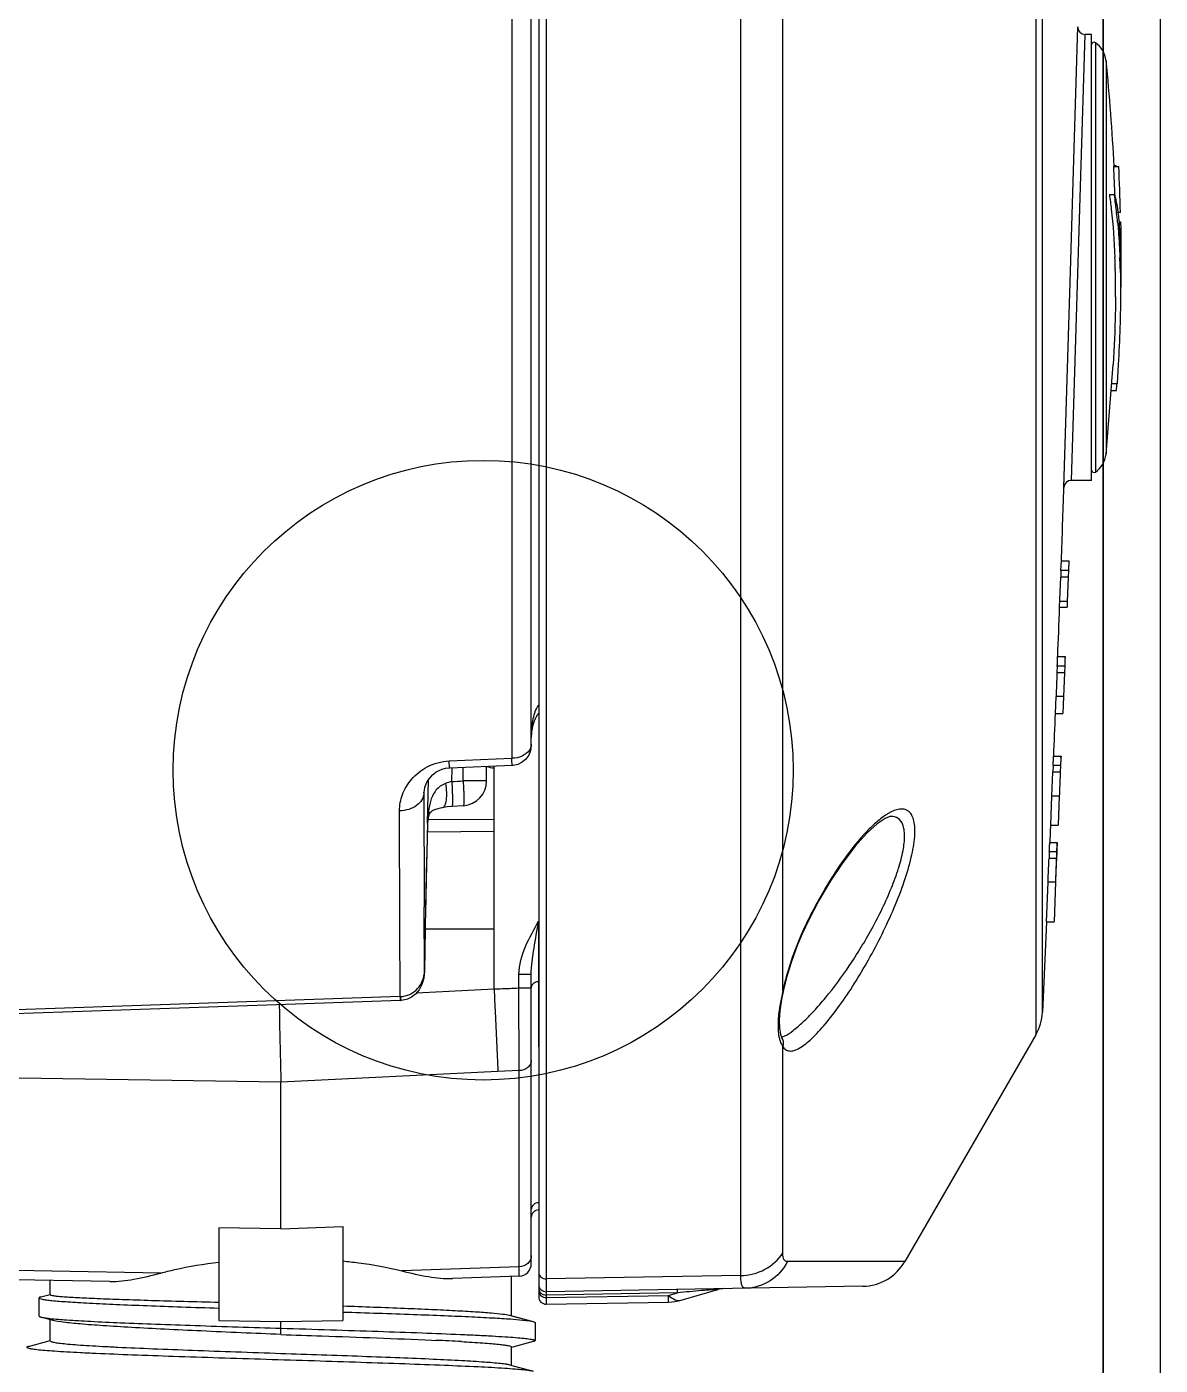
# Model space of a CAD drawing. Header units: millimetres. Extents: x -95754 to 177808, y 34455 to 150605.
# Drawn here: x 174733.6 to 174779.3, y 139506.1 to 139560.1 of the extents above; entities that cross this region are included whole.
import ezdxf

# ---------------------------------------------------------------- set-up
doc = ezdxf.new("R2010")
doc.units = ezdxf.units.MM
doc.header["$LTSCALE"] = 300
doc.layers.add('A-ETC-기계', color=253, linetype='Continuous')

# ---------------------------------------------------------------- blocks, each defined once
blk = doc.blocks.new('A$Cefb55bcc')
at = {"color": 8, "linetype": 'ByBlock', "ltscale": 3}
for p, q in [((617.618, -125.345), (617.618, -975.35)), ((619.918, -125.345), (619.918, -975.35)), ((617.618, -175.702), (617.618, -924.993)), ((614.905, -571.772), (614.905, -635.734)), ((615.171, -634.828), (615.171, -571.661)), ((604.697, -633.983), (604.697, -576.035)), ((594.556, -624.071), (594.556, -576.571)), ((594.856, -576.603), (594.856, -646.304)), ((603.001, -645.451), (603.001, -576.296)), ((593.77, -576.775), (593.77, -624.583)), ((595.161, -576.842), (595.161, -646.104)), ((616.337, -613.372), (616.893, -595.38)), ((616.34, -603.556), (616.593, -595.072)), ((617.147, -595.38), (616.893, -595.38)), ((617.147, -613.372), (617.147, -595.38)), ((617.303, -595.716), (617.303, -613.036)), ((617.735, -596.44), (617.735, -612.312)), ((618.048, -600.709), (618.248, -600.709)), ((618.054, -600.669), (618.128, -600.669)), ((617.868, -601.837), (618.069, -601.837)), ((618.118, -602.227), (618.121, -602.252)), ((618.12, -602.223), (618.123, -602.248)), ((618.171, -602.207), (618.145, -602.084)), ((618.159, -602.554), (618.161, -602.573)), ((618.159, -602.554), (618.161, -602.573)), ((618.225, -602.558), (618.314, -602.558)), ((618.199, -602.978), (618.201, -602.996)), ((618.201, -602.973), (618.203, -602.992)), ((618.266, -602.944), (618.311, -602.944)), ((618.271, -602.984), (618.27, -602.966)), ((618.27, -602.984), (618.334, -602.984)), ((616.311, -604.503), (616.34, -603.556)), ((616.037, -613.662), (616.311, -604.503)), ((618.106, -604.834), (618.107, -604.88)), ((617.735, -612.312), (618.025, -608.701)), ((618.225, -608.7), (618.178, -609.463)), ((617.978, -609.463), (618.178, -609.463)), ((617.949, -609.739), (618.15, -609.739)), ((617.147, -613.372), (616.337, -613.372)), ((615.916, -617.003), (615.931, -616.621)), ((615.931, -616.621), (616.231, -616.621)), ((616.231, -616.621), (616.216, -617.003)), ((616.23, -616.65), (616.231, -616.621)), ((615.916, -617.003), (615.906, -617.274)), ((616.216, -617.003), (615.916, -617.003)), ((616.216, -617.003), (616.206, -617.274)), ((615.862, -618.484), (615.906, -617.274)), ((616.206, -617.274), (615.906, -617.274)), ((616.206, -617.274), (616.17, -618.26)), ((616.172, -618.187), (616.162, -618.484)), ((615.862, -618.484), (616.162, -618.484)), ((616.17, -618.26), (615.87, -618.26)), ((615.767, -620.863), (615.756, -621.131)), ((616.067, -620.863), (615.767, -620.863)), ((615.783, -620.481), (616.083, -620.481)), ((616.067, -620.863), (616.056, -621.131)), ((616.081, -620.532), (616.083, -620.481)), ((616.056, -621.131), (615.756, -621.131)), ((616.056, -621.131), (616.019, -622.096)), ((615.694, -622.782), (615.718, -622.096)), ((616.019, -622.096), (615.718, -622.096)), ((616.019, -622.096), (615.994, -622.782)), ((615.694, -622.782), (615.994, -622.782)), ((594.556, -624.071), (594.532, -624.267)), ((591.244, -624.689), (593.77, -624.583)), ((615.617, -624.498), (615.918, -624.498)), ((615.916, -624.558), (615.918, -624.498)), ((593.79, -624.87), (591.268, -624.975)), ((591.353, -625.525), (591.362, -624.976)), ((591.81, -625.497), (591.81, -624.952)), ((592.757, -625.497), (592.757, -624.913)), ((593.057, -633.902), (593.057, -624.9)), ((615.549, -626.105), (615.588, -625.148)), ((615.6, -624.88), (615.588, -625.148)), ((615.888, -625.148), (615.588, -625.148)), ((615.9, -624.88), (615.6, -624.88)), ((615.9, -624.88), (615.888, -625.148)), ((590.376, -627.211), (590.407, -625.447)), ((592.757, -625.497), (591.81, -625.497)), ((590.228, -625.954), (590.227, -625.986)), ((590.227, -625.986), (590.227, -625.954)), ((615.508, -627.281), (615.549, -626.105)), ((615.85, -626.105), (615.549, -626.105)), ((615.85, -626.105), (615.808, -627.281)), ((591.82, -626.495), (591.359, -626.523)), ((590.376, -627.211), (590.376, -627.224)), ((590.376, -627.211), (590.376, -627.224)), ((590.388, -627.057), (593.057, -627.037)), ((590.388, -627.057), (593.057, -627.037)), ((609.057, -626.93), (609.056, -626.93)), ((615.508, -627.281), (615.808, -627.281)), ((590.366, -627.549), (593.057, -627.529)), ((590.366, -627.549), (593.057, -627.529)), ((615.446, -628.358), (615.434, -628.625)), ((615.746, -628.358), (615.446, -628.358)), ((615.465, -627.976), (615.765, -627.976)), ((615.713, -629.48), (615.764, -628.039)), ((615.746, -628.358), (615.734, -628.625)), ((615.764, -628.039), (615.765, -627.976)), ((615.734, -628.625), (615.434, -628.625)), ((615.338, -631.179), (615.394, -629.579)), ((615.694, -629.579), (615.394, -629.579)), ((615.694, -629.579), (615.638, -631.179)), ((590.252, -633.174), (590.239, -630.592)), ((590.297, -630.583), (590.252, -633.18)), ((590.297, -630.583), (590.297, -630.583)), ((594.854, -631.154), (594.854, -636.225)), ((615.338, -631.179), (615.171, -634.828)), ((615.338, -631.179), (615.638, -631.179)), ((590.282, -631.465), (593.057, -631.465)), ((605.461, -631.656), (605.458, -631.662)), ((605.461, -631.656), (605.458, -631.662)), ((590.252, -633.174), (590.252, -633.181)), ((594.058, -633.862), (594.059, -633.299)), ((594.556, -633.299), (594.059, -633.299)), ((594.556, -644.974), (594.556, -633.299)), ((593.057, -633.902), (589.925, -634.052)), ((594.074, -637.183), (594.056, -633.862)), ((594.46, -633.862), (594.058, -633.862)), ((594.556, -633.862), (594.46, -633.862)), ((589.272, -634.197), (571.748, -634.804)), ((589.311, -634.351), (589.277, -634.353)), ((589.388, -634.343), (589.31, -634.351)), ((604.731, -633.923), (604.731, -633.923)), ((604.677, -635.891), (604.676, -635.891)), ((614.905, -635.734), (609.624, -644.882)), ((604.697, -644.537), (604.697, -636.205)), ((584.46, -637.643), (571.557, -637.447)), ((593.214, -637.219), (584.46, -637.645)), ((584.46, -643.568), (584.46, -637.643)), ((594.074, -637.183), (593.214, -637.219)), ((594.074, -645.474), (594.074, -637.183)), ((581.961, -643.519), (581.961, -647.265)), ((584.46, -643.568), (581.961, -643.519)), ((584.46, -643.568), (586.959, -643.469)), ((586.959, -643.469), (586.959, -647.265)), ((579.616, -645.349), (565.24, -645.097)), ((594.074, -645.097), (589.335, -645.263)), ((609.624, -644.882), (604.891, -644.885)), ((606.693, -644.882), (604.891, -644.885)), ((608.409, -644.881), (606.693, -644.882)), ((609.624, -644.882), (608.409, -644.881)), ((577.563, -645.689), (565.26, -645.474)), ((575.162, -646.223), (575.162, -645.647)), ((594.074, -645.474), (591.382, -645.568)), ((593.758, -647.068), (593.758, -645.485)), ((594.074, -645.474), (594.074, -645.458)), ((603.001, -645.451), (595.161, -645.588)), ((574.78, -646.315), (574.742, -646.327)), ((574.78, -646.315), (575.16, -646.213)), ((607.927, -645.881), (595.161, -646.104)), ((595.161, -646.104), (595.161, -646.238)), ((600.455, -646.145), (595.161, -646.238)), ((595.161, -646.238), (595.161, -646.604)), ((595.161, -646.336), (600.091, -646.25)), ((600.091, -646.25), (600.455, -646.145)), ((600.455, -646.145), (600.455, -646.012)), ((600.607, -646.441), (602.083, -646.017)), ((574.707, -647.085), (574.707, -646.354)), ((595.161, -646.604), (600.091, -646.518)), ((595.161, -646.595), (595.161, -646.604)), ((575.163, -647.228), (574.778, -647.123)), ((575.282, -647.26), (574.778, -647.123)), ((575.163, -648.088), (575.163, -647.228)), ((581.961, -647.265), (584.46, -647.309)), ((584.46, -647.309), (586.959, -647.265)), ((584.46, -647.575), (584.46, -647.309)), ((593.683, -647.048), (594.639, -647.306)), ((593.763, -647.07), (594.639, -647.306)), ((594.708, -647.343), (594.708, -648.075)), ((584.46, -647.829), (584.46, -647.575)), ((574.281, -648.306), (575.158, -648.069)), ((590.549, -648.056), (590.714, -648.064)), ((593.758, -649.067), (593.758, -648.329)), ((594.639, -648.111), (593.763, -648.348)), ((593.683, -649.047), (594.639, -649.305))]:
    blk.add_line(p, q, dxfattribs=at)
at = {"color": 8, "linetype": 'ByBlock', "ltscale": 3, "elevation": 0}
blk.add_lwpolyline([(567.618, -945.35), (617.618, -945.35), (617.618, -155.345), (567.618, -155.345)], close=True, dxfattribs=at)
at = {"color": 8, "linetype": 'ByBlock', "ltscale": 3}
for points in [[(594.856, -622.761), (594.854, -622.764), (594.844, -622.777), (594.834, -622.789), (594.825, -622.803), (594.815, -622.816), (594.806, -622.83), (594.797, -622.844), (594.787, -622.858), (594.778, -622.873), (594.769, -622.888), (594.761, -622.903), (594.752, -622.919), (594.743, -622.935), (594.735, -622.951), (594.726, -622.968), (594.718, -622.985), (594.71, -623.002), (594.702, -623.02), (594.694, -623.038), (594.686, -623.057), (594.679, -623.076), (594.671, -623.095), (594.664, -623.115), (594.657, -623.135), (594.65, -623.155), (594.643, -623.176), (594.637, -623.197), (594.63, -623.219), (594.624, -623.24), (594.618, -623.263), (594.612, -623.285), (594.607, -623.308), (594.601, -623.331), (594.596, -623.354), (594.592, -623.378), (594.587, -623.402), (594.583, -623.427), (594.579, -623.451), (594.575, -623.476), (594.572, -623.502), (594.569, -623.527), (594.566, -623.553), (594.563, -623.58), (594.561, -623.606), (594.56, -623.633), (594.558, -623.66), (594.557, -623.688), (594.556, -623.716), (594.556, -623.744)], [(594.532, -624.267), (594.46, -624.452), (594.344, -624.613), (594.193, -624.741), (594.015, -624.827), (593.821, -624.868), (593.79, -624.87)], [(591.268, -624.975), (591.231, -624.977), (591.089, -624.997), (590.955, -625.035), (590.831, -625.087), (590.72, -625.149), (590.622, -625.22), (590.534, -625.297), (590.457, -625.381), (590.39, -625.47), (590.333, -625.564), (590.288, -625.662), (590.255, -625.762), (590.234, -625.863), (590.227, -625.954)], [(590.968, -626.575), (590.949, -626.579), (590.79, -626.617), (590.661, -626.662), (590.565, -626.709), (590.506, -626.75), (590.472, -626.785), (590.445, -626.829), (590.415, -626.913), (590.388, -627.055), (590.376, -627.224)], [(591.359, -626.523), (591.168, -626.542), (590.968, -626.575)], [(590.376, -627.224), (590.361, -627.727), (590.343, -628.432), (590.325, -629.181), (590.309, -629.959), (590.297, -630.583)], [(609.056, -626.93), (609.021, -626.935), (608.825, -627.013), (608.507, -627.226), (608.098, -627.595), (607.623, -628.124), (607.119, -628.783), (606.621, -629.533), (606.157, -630.321), (605.75, -631.095), (605.482, -631.665)], [(605.482, -631.665), (605.283, -632.138), (605.047, -632.782), (604.852, -633.425), (604.731, -633.923)], [(590.252, -633.18), (590.224, -633.452), (590.149, -633.705), (590.034, -633.922), (589.89, -634.093), (589.73, -634.216), (589.561, -634.298), (589.388, -634.343)], [(589.277, -634.353), (583.506, -634.553), (571.731, -634.958)], [(604.731, -633.923), (604.651, -634.316), (604.581, -634.77), (604.554, -635.154), (604.563, -635.471), (604.601, -635.706), (604.651, -635.848), (604.677, -635.891)]]:
    blk.add_lwpolyline(points, dxfattribs=at)
blk.add_circle((592.618, -625.064, 0), 12.5, dxfattribs=at)
for centre, radius, start, end in [((616.893, -595.08), 0.3, 178.5814, 270), ((617.247, -595.799), 0.1, 55.785, 180), ((616.741, -596.543), 1, 5.9328, 55.785), ((541.365, -604.376), 76.782, 2.73731, 5.93282), ((541.365, -604.376), 76.77, 1.82939, 2.73766), ((541.365, -604.376), 76.97, 1.35307, 2.73055), ((596.156, -604.965), 22.135, 7.1178, 8.1266), ((595.714, -605.02), 22.581, 6.271, 7.0531), ((594.899, -605.108), 23.4, 5.2357, 6.2194), ((614.22, -602.974), 4.025, 10.464, 10.9877), ((613.128, -603.169), 5.134, 8.6215, 10.3906), ((611.651, -603.393), 6.628, 7.4055, 8.6206), ((610.688, -603.521), 7.599, 7.2526, 7.4293), ((604.408, -604.157), 13.913, 4.2343, 4.8362), ((541.365, -604.376), 76.982, 359.65985, 1.03627), ((586.628, -605.599), 31.487, 1.3931, 2.2264), ((587.381, -605.576), 30.933, 1.8918, 2.2243), ((585.924, -605.623), 32.392, 1.4021, 1.8904), ((587.669, -604.92), 30.671, 1.0189, 1.2533), ((583.411, -604.986), 34.929, 0.2527, 1.0033), ((581.531, -605.716), 36.586, 359.7389, 1.31), ((573.046, -604.986), 45.295, 358.8647, 0.0973), ((580.41, -605.002), 37.93, 0.1407, 0.2577), ((576.294, -605.722), 41.822, 359.656, 359.7793), ((613.313, -609.096), 4.879, 352.4361, 355.6899), ((616.741, -612.209), 1, 304.215, 354.0672), ((616.337, -613.672), 0.3, 90, 177.9915), ((617.247, -612.953), 0.1, 180, 304.215), ((-1189.382, -550.348), 1806.529, 357.897599, 357.991519), ((-1189.382, -550.348), 1806.529, 357.7751, 357.838473), ((820.023, -629.525), 204.44, 177.64691, 177.9176), ((-1189.382, -550.348), 1806.529, 357.647577, 357.702046), ((593.753, -624.07), 0.803, 345.6105, 359.9658), ((593.758, -624.071), 0.798, 339.9288, 345.5827), ((584.864, -514.226), 111.488, 273.33657, 273.57181), ((591.757, -625.497), 1, 273.573, 0), ((2223.501, -623.972), 1633.275, 180.070662, 180.232226), ((-1189.382, -550.348), 1806.529, 357.537176, 357.559259), ((617.497, -636.981), 13.162, 155.3698, 156.1333), ((613.234, -635.726), 8.713, 167.1244, 168.0336), ((612.91, -635.656), 8.381, 168.0365, 168.4811), ((613.174, -634.735), 1.999, 330, 357.3196), ((594.856, -643.101), 0.3, 90.1243, 180), ((594.056, -644.974), 0.5, 272, 0), ((607.892, -643.882), 1.999, 271.0005, 330.0003), ((595.156, -645.804), 0.3, 180, 271), ((595.156, -646.304), 0.3, 180, 271), ((602.359, -646.978), 1, 91, 106), ((600.056, -644.519), 1.999, 271, 286), ((584.964, -773.032), 125.1, 86.89145, 87.36543)]:
    blk.add_arc(centre, radius, start, end, dxfattribs=at)
for points, knots in [([(618.128, -600.669), (618.132, -600.669), (618.137, -600.688), (618.14, -600.7), (618.142, -600.71)], [0, 0, 0, 0, 0.27187, 1, 1, 1, 1]), ([(617.868, -601.837), (617.896, -602.034), (618.005, -602.877), (618.066, -603.726), (618.091, -604.376)], [0, 0, 0, 0, 0.234564, 1, 1, 1, 1]), ([(618.145, -602.084), (618.14, -602.06), (618.119, -601.976), (618.093, -601.893), (618.069, -601.837)], [0, 0, 0, 0, 0.287038, 1, 1, 1, 1]), ([(618.27, -602.966), (618.266, -602.93), (618.254, -602.795), (618.24, -602.66), (618.227, -602.562)], [0, 0, 0, 0, 0.264836, 1, 1, 1, 1]), ([(618.203, -602.992), (618.213, -603.102), (618.252, -603.563), (618.278, -604.024), (618.291, -604.375)], [0, 0, 0, 0, 0.240139, 1, 1, 1, 1]), ([(618.333, -604.249), (618.331, -604.148), (618.321, -603.775), (618.303, -603.401), (618.283, -603.13)], [0, 0, 0, 0, 0.270442, 1, 1, 1, 1]), ([(618.311, -602.944), (618.314, -602.944), (618.312, -602.963), (618.316, -602.971), (618.316, -602.98)], [0, 0, 0, 0, 0.246228, 1, 1, 1, 1]), ([(618.306, -604.831), (618.313, -605.12), (618.328, -606.411), (618.281, -607.702), (618.225, -608.701)], [0, 0, 0, 0, 0.224604, 1, 1, 1, 1]), ([(618.116, -605.973), (618.114, -606.185), (618.102, -607.095), (618.064, -608.004), (618.025, -608.701)], [0, 0, 0, 0, 0.233163, 1, 1, 1, 1]), ([(615.767, -620.863), (615.769, -620.81), (615.772, -620.736), (615.776, -620.643), (615.777, -620.587), (615.78, -620.544), (615.779, -620.509), (615.785, -620.495), (615.78, -620.481), (615.783, -620.481)], [0, 0, 0, 0, 0.41163, 0.584159, 0.729975, 0.846398, 0.931169, 0.982701, 1, 1, 1, 1]), ([(616.083, -620.481), (616.081, -620.481), (616.085, -620.495), (616.079, -620.509), (616.081, -620.544), (616.078, -620.587), (616.076, -620.643), (616.072, -620.736), (616.069, -620.81), (616.067, -620.863)], [0, 0, 0, 0, 0.017314, 0.068826, 0.153603, 0.270031, 0.415867, 0.588375, 1, 1, 1, 1]), ([(594.556, -623.748), (594.556, -623.522), (594.584, -623.18), (594.693, -622.74), (594.786, -622.525), (594.855, -622.434)], [0, 0, 0, 0, 0.497535, 0.747527, 1, 1, 1, 1]), ([(589.245, -626.701), (589.245, -626.48), (589.332, -626.018), (589.714, -625.382), (590.362, -624.861), (590.938, -624.702), (591.244, -624.689)], [0, 0, 0, 0, 0.213286, 0.443571, 0.704036, 1, 1, 1, 1]), ([(591.268, -624.975), (591.267, -624.975), (591.266, -624.965), (591.263, -624.954), (591.261, -624.929), (591.257, -624.882), (591.251, -624.8), (591.247, -624.729), (591.244, -624.689)], [0, 0, 0, 0, 0.017453, 0.066884, 0.14825, 0.260942, 0.576006, 1, 1, 1, 1]), ([(594.479, -624.258), (594.41, -624.361), (594.182, -624.529), (593.913, -624.581), (593.77, -624.583)], [0, 0, 0, 0, 0.464711, 1, 1, 1, 1]), ([(593.79, -624.87), (593.788, -624.87), (593.789, -624.86), (593.785, -624.849), (593.784, -624.824), (593.782, -624.793), (593.779, -624.751), (593.775, -624.681), (593.772, -624.623), (593.77, -624.583)], [0, 0, 0, 0, 0.017056, 0.0663, 0.147674, 0.260393, 0.403463, 0.575583, 1, 1, 1, 1]), ([(615.6, -624.88), (615.602, -624.828), (615.605, -624.753), (615.61, -624.66), (615.612, -624.605), (615.615, -624.562), (615.614, -624.527), (615.619, -624.512), (615.615, -624.498), (615.617, -624.498)], [0, 0, 0, 0, 0.411587, 0.584112, 0.729925, 0.846346, 0.931134, 0.982673, 1, 1, 1, 1]), ([(615.888, -625.148), (615.885, -625.238), (615.871, -625.557), (615.858, -625.877), (615.85, -626.105)], [0, 0, 0, 0, 0.284266, 1, 1, 1, 1]), ([(591.094, -625.597), (590.948, -625.654), (590.687, -625.847), (590.486, -626.274), (590.398, -626.734), (590.38, -627.05), (590.376, -627.211)], [0, 0, 0, 0, 0.251494, 0.49263, 0.741544, 1, 1, 1, 1]), ([(591.094, -625.597), (591.114, -625.717), (591.139, -625.941), (591.136, -626.208), (591.104, -626.385), (591.068, -626.496), (591.012, -626.567), (590.968, -626.575)], [0, 0, 0, 0, 0.353349, 0.654733, 0.775033, 0.871655, 1, 1, 1, 1]), ([(591.353, -625.525), (591.36, -625.652), (591.369, -625.836), (591.376, -626.071), (591.379, -626.221), (591.378, -626.341), (591.376, -626.438), (591.369, -626.485), (591.366, -626.522), (591.359, -626.523)], [0, 0, 0, 0, 0.381312, 0.553497, 0.70449, 0.828511, 0.920904, 0.978357, 1, 1, 1, 1]), ([(591.81, -625.497), (591.817, -625.624), (591.827, -625.809), (591.835, -626.043), (591.839, -626.193), (591.838, -626.313), (591.837, -626.41), (591.83, -626.457), (591.827, -626.494), (591.82, -626.495)], [0, 0, 0, 0, 0.381312, 0.553511, 0.704494, 0.828507, 0.920897, 0.978351, 1, 1, 1, 1]), ([(590.227, -625.986), (590.224, -626.081), (590.161, -626.28), (589.933, -626.512), (589.614, -626.663), (589.37, -626.699), (589.245, -626.701)], [0, 0, 0, 0, 0.214045, 0.450993, 0.716221, 1, 1, 1, 1]), ([(589.272, -634.197), (589.268, -633.604), (589.255, -631.105), (589.248, -628.607), (589.245, -626.701)], [0, 0, 0, 0, 0.23717, 1, 1, 1, 1]), ([(608.892, -626.848), (608.754, -626.934), (608.472, -627.15), (607.887, -627.717), (607.144, -628.649), (606.451, -629.73), (605.914, -630.709), (605.655, -631.229), (605.533, -631.496)], [0, 0, 0, 0, 0.084154, 0.1836, 0.421555, 0.699327, 0.848025, 1, 1, 1, 1]), ([(608.701, -631.677), (608.875, -631.325), (609.196, -630.628), (609.597, -629.594), (609.884, -628.636), (610.017, -627.907), (610.031, -627.414), (609.998, -627.127), (609.924, -626.9), (609.805, -626.734), (609.641, -626.64), (609.447, -626.623), (609.235, -626.67), (609.093, -626.734), (609.019, -626.774)], [0, 0, 0, 0, 0.194248, 0.380803, 0.54965, 0.689936, 0.746702, 0.79398, 0.832454, 0.864196, 0.892961, 0.923247, 0.95839, 1, 1, 1, 1]), ([(590.376, -627.224), (590.368, -627.477), (590.336, -628.597), (590.312, -629.716), (590.297, -630.583)], [0, 0, 0, 0, 0.226272, 1, 1, 1, 1]), ([(608.286, -631.465), (608.435, -631.194), (608.715, -630.651), (609.08, -629.837), (609.367, -629.058), (609.555, -628.352), (609.622, -627.824), (609.599, -627.473), (609.541, -627.224), (609.38, -626.974), (609.158, -626.927), (609.057, -626.93)], [0, 0, 0, 0, 0.1824, 0.359854, 0.525546, 0.671409, 0.789795, 0.837412, 0.877551, 0.940582, 1, 1, 1, 1]), ([(615.446, -628.358), (615.449, -628.305), (615.452, -628.231), (615.457, -628.138), (615.459, -628.082), (615.462, -628.039), (615.461, -628.004), (615.467, -627.99), (615.463, -627.976), (615.465, -627.976)], [0, 0, 0, 0, 0.411547, 0.584065, 0.729875, 0.846296, 0.931098, 0.982646, 1, 1, 1, 1]), ([(615.394, -629.579), (615.396, -629.524), (615.408, -629.206), (615.422, -628.888), (615.434, -628.625)], [0, 0, 0, 0, 0.173424, 1, 1, 1, 1]), ([(615.734, -628.625), (615.73, -628.715), (615.716, -629.033), (615.702, -629.351), (615.694, -629.579)], [0, 0, 0, 0, 0.283055, 1, 1, 1, 1]), ([(594.059, -633.299), (594.059, -632.916), (594.286, -632.154), (594.664, -631.489), (594.854, -631.154)], [0, 0, 0, 0, 0.498541, 1, 1, 1, 1]), ([(594.556, -633.299), (594.556, -633.125), (594.587, -632.772), (594.693, -632.058), (594.79, -631.518), (594.854, -631.154)], [0, 0, 0, 0, 0.240713, 0.488315, 1, 1, 1, 1]), ([(604.697, -636.205), (604.726, -636.256), (604.799, -636.349), (604.974, -636.406), (605.17, -636.372), (605.486, -636.223), (605.915, -635.864), (606.45, -635.28), (607.019, -634.535), (607.6, -633.667), (608.171, -632.705), (608.529, -632.026), (608.701, -631.677)], [0, 0, 0, 0, 0.027043, 0.052014, 0.080909, 0.116976, 0.212721, 0.336778, 0.482964, 0.645564, 0.819601, 1, 1, 1, 1]), ([(605.458, -631.662), (605.3, -632.021), (605.029, -632.718), (604.82, -633.437), (604.74, -633.784)], [0, 0, 0, 0, 0.523915, 1, 1, 1, 1]), ([(604.784, -635.779), (604.901, -635.721), (605.153, -635.546), (605.54, -635.208), (605.975, -634.765), (606.62, -634.025), (607.424, -632.932), (608.006, -631.976), (608.286, -631.465)], [0, 0, 0, 0, 0.069861, 0.163054, 0.275049, 0.401922, 0.688091, 1, 1, 1, 1]), ([(589.272, -634.196), (589.403, -634.193), (589.666, -634.131), (589.988, -633.894), (590.197, -633.559), (590.249, -633.301), (590.252, -633.174)], [0, 0, 0, 0, 0.253492, 0.504923, 0.753496, 1, 1, 1, 1]), ([(594.058, -633.862), (593.808, -633.872), (593.516, -633.883), (593.182, -633.9), (593.098, -633.9), (593.057, -633.902)], [0, 0, 0, 0, 0.750008, 0.87501, 1, 1, 1, 1]), ([(593.057, -633.902), (593.071, -634.225), (593.122, -635.331), (593.173, -636.437), (593.214, -637.219)], [0, 0, 0, 0, 0.29203, 1, 1, 1, 1]), ([(594.613, -633.696), (594.604, -633.706), (594.573, -633.748), (594.556, -633.801), (594.556, -633.84)], [0, 0, 0, 0, 0.261041, 1, 1, 1, 1]), ([(594.854, -633.595), (594.831, -633.595), (594.743, -633.603), (594.656, -633.647), (594.613, -633.696)], [0, 0, 0, 0, 0.263394, 1, 1, 1, 1]), ([(589.263, -634.197), (589.265, -634.219), (589.268, -634.257), (589.269, -634.31), (589.276, -634.332), (589.274, -634.353), (589.277, -634.353)], [0, 0, 0, 0, 0.427975, 0.742272, 0.934184, 1, 1, 1, 1]), ([(589.267, -634.197), (589.273, -634.229), (589.286, -634.277), (589.295, -634.327), (589.303, -634.343)], [0, 0, 0, 0, 0.645815, 1, 1, 1, 1]), ([(589.303, -634.343), (589.304, -634.345), (589.305, -634.349), (589.309, -634.351), (589.31, -634.351)], [0, 0, 0, 0, 0.638778, 1, 1, 1, 1]), ([(604.697, -633.983), (604.659, -634.152), (604.572, -634.538), (604.499, -635.115), (604.505, -635.525), (604.528, -635.708)], [0, 0, 0, 0, 0.29939, 0.680856, 1, 1, 1, 1]), ([(584.394, -634.522), (584.399, -634.828), (584.418, -635.868), (584.438, -636.908), (584.46, -637.643)], [0, 0, 0, 0, 0.293327, 1, 1, 1, 1]), ([(604.528, -635.708), (604.531, -635.73), (604.543, -635.813), (604.561, -635.896), (604.579, -635.955)], [0, 0, 0, 0, 0.264442, 1, 1, 1, 1]), ([(604.579, -635.955), (604.586, -635.98), (604.615, -636.067), (604.657, -636.152), (604.697, -636.205)], [0, 0, 0, 0, 0.280733, 1, 1, 1, 1]), ([(604.697, -636.205), (604.724, -636.157), (604.75, -636.043), (604.709, -635.934), (604.677, -635.891)], [0, 0, 0, 0, 0.502593, 1, 1, 1, 1]), ([(594.556, -636.768), (594.556, -636.821), (594.529, -636.932), (594.381, -637.116), (594.195, -637.179), (594.074, -637.183)], [0, 0, 0, 0, 0.230378, 0.473658, 1, 1, 1, 1]), ([(594.855, -642.514), (594.78, -642.514), (594.627, -642.566), (594.556, -642.715), (594.556, -642.785)], [0, 0, 0, 0, 0.517784, 1, 1, 1, 1]), ([(594.556, -644.644), (594.556, -644.702), (594.53, -644.821), (594.386, -645.019), (594.197, -645.093), (594.074, -645.097)], [0, 0, 0, 0, 0.240717, 0.488097, 1, 1, 1, 1]), ([(603.001, -645.451), (603.338, -645.445), (604.008, -645.279), (604.524, -644.812), (604.697, -644.537)], [0, 0, 0, 0, 0.509321, 1, 1, 1, 1]), ([(604.891, -644.885), (604.862, -644.885), (604.801, -644.871), (604.736, -644.793), (604.703, -644.678), (604.697, -644.588), (604.697, -644.537)], [0, 0, 0, 0, 0.194138, 0.395413, 0.655524, 1, 1, 1, 1]), ([(579.616, -645.349), (579.8, -645.3), (580.573, -645.11), (581.36, -644.979), (581.961, -644.91)], [0, 0, 0, 0, 0.239094, 1, 1, 1, 1]), ([(586.959, -644.862), (587.168, -644.882), (587.966, -644.972), (588.758, -645.119), (589.335, -645.263)], [0, 0, 0, 0, 0.260394, 1, 1, 1, 1]), ([(604.891, -644.885), (604.733, -645.197), (604.246, -645.746), (603.54, -645.958), (603.194, -645.964)], [0, 0, 0, 0, 0.502887, 1, 1, 1, 1]), ([(577.563, -645.689), (577.888, -645.695), (578.584, -645.609), (579.259, -645.444), (579.616, -645.349)], [0, 0, 0, 0, 0.468424, 1, 1, 1, 1]), ([(589.335, -645.263), (589.692, -645.352), (590.365, -645.506), (591.058, -645.579), (591.382, -645.568)], [0, 0, 0, 0, 0.531713, 1, 1, 1, 1]), ([(594.856, -645.314), (594.856, -645.386), (594.928, -645.538), (595.085, -645.589), (595.161, -645.588)], [0, 0, 0, 0, 0.48401, 1, 1, 1, 1]), ([(603.194, -645.964), (603.165, -645.964), (603.095, -645.936), (603.039, -645.821), (603.007, -645.656), (603.001, -645.526), (603.001, -645.451)], [0, 0, 0, 0, 0.149421, 0.341275, 0.620398, 1, 1, 1, 1]), ([(574.78, -646.315), (574.761, -646.32), (574.737, -646.326), (574.707, -646.345), (574.707, -646.354)], [0, 0, 0, 0, 0.684857, 1, 1, 1, 1]), ([(574.78, -646.315), (574.772, -646.317), (574.751, -646.323), (574.729, -646.331), (574.717, -646.34)], [0, 0, 0, 0, 0.327207, 1, 1, 1, 1]), ([(575.162, -646.223), (575.162, -646.227), (575.174, -646.236), (575.214, -646.248), (575.305, -646.265), (575.456, -646.282), (575.668, -646.301), (575.936, -646.319), (576.261, -646.337), (576.64, -646.356), (577.246, -646.382), (578.117, -646.415), (579.281, -646.452), (580.581, -646.489), (581.49, -646.513), (581.961, -646.525)], [0, 0, 0, 0, 0.001786, 0.00543, 0.019161, 0.041648, 0.072808, 0.112456, 0.160344, 0.21616, 0.279541, 0.427293, 0.599727, 0.792309, 1, 1, 1, 1]), ([(594.856, -645.978), (594.856, -646.03), (594.883, -646.102), (594.932, -646.152), (594.946, -646.163)], [0, 0, 0, 0, 0.738127, 1, 1, 1, 1]), ([(594.856, -646.076), (594.856, -646.145), (594.932, -646.292), (595.085, -646.337), (595.161, -646.336)], [0, 0, 0, 0, 0.474509, 1, 1, 1, 1]), ([(600.091, -646.518), (600.092, -646.518), (600.09, -646.509), (600.093, -646.499), (600.091, -646.476), (600.092, -646.447), (600.092, -646.409), (600.092, -646.342), (600.091, -646.288), (600.091, -646.25)], [0, 0, 0, 0, 0.016159, 0.064069, 0.143617, 0.254504, 0.396259, 0.568366, 1, 1, 1, 1]), ([(600.091, -646.25), (600.17, -646.322), (600.325, -646.438), (600.528, -646.463), (600.607, -646.441)], [0, 0, 0, 0, 0.567138, 1, 1, 1, 1]), ([(602.083, -646.017), (602.086, -646.017), (602.092, -646.016), (602.085, -646.01), (602.073, -646.013), (602.051, -646.011), (602.019, -646.014), (601.962, -646.016), (601.879, -646.022), (601.77, -646.03), (601.615, -646.042), (601.336, -646.066), (600.936, -646.101), (600.615, -646.131), (600.455, -646.145)], [0, 0, 0, 0, 0.004137, 0.005709, 0.012814, 0.026204, 0.045795, 0.070563, 0.130365, 0.197625, 0.268282, 0.413503, 0.707276, 1, 1, 1, 1]), ([(574.707, -646.354), (574.707, -646.368), (574.767, -646.39), (574.855, -646.41), (575.026, -646.436), (575.25, -646.461), (575.54, -646.486), (575.888, -646.511), (576.294, -646.537), (576.942, -646.573), (577.871, -646.616), (579.111, -646.666), (580.494, -646.715), (581.46, -646.748), (581.961, -646.764)], [0, 0, 0, 0, 0.005792, 0.019838, 0.042626, 0.074083, 0.114015, 0.162153, 0.218168, 0.281678, 0.429427, 0.601471, 0.793302, 1, 1, 1, 1]), ([(586.959, -646.675), (587.786, -646.704), (588.977, -646.748), (590.488, -646.812), (591.444, -646.858), (592.25, -646.903), (592.891, -646.947), (593.349, -646.992), (593.595, -647.024), (593.683, -647.048)], [0, 0, 0, 0, 0.368285, 0.53062, 0.673679, 0.794415, 0.890269, 0.959238, 1, 1, 1, 1]), ([(574.707, -647.085), (574.707, -647.094), (574.736, -647.112), (574.76, -647.119), (574.778, -647.123)], [0, 0, 0, 0, 0.316628, 1, 1, 1, 1]), ([(574.778, -647.123), (574.826, -647.136), (574.95, -647.158), (575.298, -647.2), (575.919, -647.247), (576.867, -647.302), (578.063, -647.356), (579.468, -647.411), (581.623, -647.486), (583.306, -647.539), (584.46, -647.575)], [0, 0, 0, 0, 0.015375, 0.038757, 0.108801, 0.207861, 0.332664, 0.479155, 0.642669, 1, 1, 1, 1]), ([(584.46, -647.829), (583.39, -647.783), (581.826, -647.715), (579.818, -647.619), (578.496, -647.55), (577.36, -647.481), (576.442, -647.414), (575.775, -647.345), (575.414, -647.296), (575.282, -647.26)], [0, 0, 0, 0, 0.34932, 0.510433, 0.655761, 0.780819, 0.881765, 0.95553, 1, 1, 1, 1]), ([(586.959, -646.921), (587.908, -646.952), (589.275, -646.997), (591.01, -647.063), (592.107, -647.11), (593.029, -647.157), (593.757, -647.201), (594.271, -647.248), (594.544, -647.28), (594.639, -647.306)], [0, 0, 0, 0, 0.370052, 0.533378, 0.67716, 0.798135, 0.893565, 0.961321, 1, 1, 1, 1]), ([(594.639, -647.306), (594.657, -647.311), (594.68, -647.317), (594.708, -647.334), (594.708, -647.343)], [0, 0, 0, 0, 0.684263, 1, 1, 1, 1]), ([(584.46, -647.575), (585.127, -647.595), (586.434, -647.636), (588.332, -647.697), (590.081, -647.758), (591.414, -647.811), (592.356, -647.854), (592.953, -647.885), (593.469, -647.916), (593.897, -647.946), (594.235, -647.976), (594.459, -648.003), (594.589, -648.025), (594.652, -648.041), (594.689, -648.053), (594.708, -648.068), (594.708, -648.075)], [0, 0, 0, 0, 0.194707, 0.381928, 0.554494, 0.705777, 0.771587, 0.829981, 0.880399, 0.922363, 0.955483, 0.979462, 0.987969, 0.994152, 0.998063, 1, 1, 1, 1]), ([(584.46, -647.829), (585.011, -647.848), (587.041, -647.918), (589.07, -647.989), (590.549, -648.056)], [0, 0, 0, 0, 0.271109, 1, 1, 1, 1]), ([(574.281, -648.306), (574.263, -648.31), (574.241, -648.316), (574.213, -648.334), (574.213, -648.342)], [0, 0, 0, 0, 0.684309, 1, 1, 1, 1]), ([(574.213, -648.342), (574.213, -648.349), (574.23, -648.363), (574.289, -648.383), (574.426, -648.41), (574.651, -648.437), (574.966, -648.466), (575.364, -648.496), (575.844, -648.525), (576.401, -648.555), (577.283, -648.597), (578.535, -648.647), (580.184, -648.706), (581.986, -648.765), (583.876, -648.824), (585.787, -648.883), (587.651, -648.942), (589.401, -649.001), (590.975, -649.06), (592.316, -649.118), (593.266, -649.169), (593.874, -649.212), (594.208, -649.241), (594.453, -649.269), (594.588, -649.291), (594.639, -649.305)], [0, 0, 0, 0, 0.000924, 0.002755, 0.009607, 0.020791, 0.036243, 0.05584, 0.07941, 0.106748, 0.13761, 0.208783, 0.290399, 0.379552, 0.473066, 0.567608, 0.659812, 0.74639, 0.82426, 0.89065, 0.943202, 0.963688, 0.980065, 0.992195, 1, 1, 1, 1]), ([(575.163, -648.088), (575.163, -648.094), (575.179, -648.109), (575.238, -648.13), (575.37, -648.158), (575.591, -648.186), (575.898, -648.216), (576.287, -648.247), (576.754, -648.278), (577.296, -648.308), (578.151, -648.352), (579.361, -648.404), (580.948, -648.465), (582.67, -648.526), (583.856, -648.567), (584.461, -648.588)], [0, 0, 0, 0, 0.002062, 0.006032, 0.020775, 0.044784, 0.077917, 0.119886, 0.170299, 0.228682, 0.294476, 0.445712, 0.618217, 0.805368, 1, 1, 1, 1]), ([(591.747, -648.116), (592.035, -648.132), (592.437, -648.156), (592.935, -648.193), (593.222, -648.219), (593.444, -648.244), (593.612, -648.271), (593.7, -648.291), (593.758, -648.315), (593.758, -648.329)], [0, 0, 0, 0, 0.424594, 0.595501, 0.737184, 0.848726, 0.929478, 0.979268, 1, 1, 1, 1]), ([(594.708, -648.075), (594.708, -648.083), (594.68, -648.101), (594.657, -648.107), (594.639, -648.111)], [0, 0, 0, 0, 0.315793, 1, 1, 1, 1]), ([(584.461, -648.588), (585.555, -648.625), (587.152, -648.68), (589.2, -648.757), (590.538, -648.813), (591.679, -648.868), (592.585, -648.924), (593.179, -648.971), (593.516, -649.013), (593.636, -649.034), (593.683, -649.047)], [0, 0, 0, 0, 0.355668, 0.519035, 0.665566, 0.790515, 0.889849, 0.960386, 0.984139, 1, 1, 1, 1])]:
    blk.add_open_spline(points, degree=3, knots=knots, dxfattribs=at)
for points in [[(594.537, -624.138), (594.523, -624.181), (594.503, -624.221), (594.479, -624.258)], [(594.556, -624.013), (594.556, -624.055), (594.549, -624.098), (594.537, -624.138)], [(615.918, -624.498), (615.908, -624.625), (615.906, -624.753), (615.9, -624.88)], [(592.757, -624.914), (592.854, -624.943), (592.955, -624.962), (593.057, -624.971)], [(591.353, -625.525), (591.264, -625.537), (591.177, -625.565), (591.094, -625.597)], [(609.019, -626.774), (608.976, -626.797), (608.933, -626.822), (608.892, -626.848)], [(615.765, -627.976), (615.754, -628.103), (615.752, -628.23), (615.746, -628.358)], [(604.697, -633.983), (604.714, -633.966), (604.727, -633.945), (604.731, -633.923)], [(604.646, -635.833), (604.668, -635.827), (604.69, -635.82), (604.711, -635.812)], [(604.711, -635.812), (604.736, -635.802), (604.76, -635.791), (604.784, -635.779)], [(574.742, -646.327), (574.733, -646.33), (574.724, -646.334), (574.717, -646.34)], [(594.946, -646.163), (594.975, -646.188), (595.009, -646.207), (595.045, -646.219)], [(595.045, -646.219), (595.082, -646.232), (595.122, -646.238), (595.161, -646.238)]]:
    blk.add_open_spline(points, degree=3, dxfattribs=at)
blk = doc.blocks.new('G$C618AA28F')
at = {"color": 0, "rotation": 180}
blk.add_blockref('A$Cefb55bcc', (-1855.808, -550.145), dxfattribs=at)
blk = doc.blocks.new('4F_기계장비')
at = {"layer": 'A-ETC-기계', "rotation": 180}
blk.add_blockref('G$C618AA28F', (79750.001, -9000.001), dxfattribs=at)

msp = doc.modelspace()

# ---------------------------------------------------------------- block references
at = {"layer": 'A-ETC-기계'}
msp.add_blockref('4F_기계장비', (92553.571, 148605.018), dxfattribs=at)

doc.saveas('drawing.dxf')
